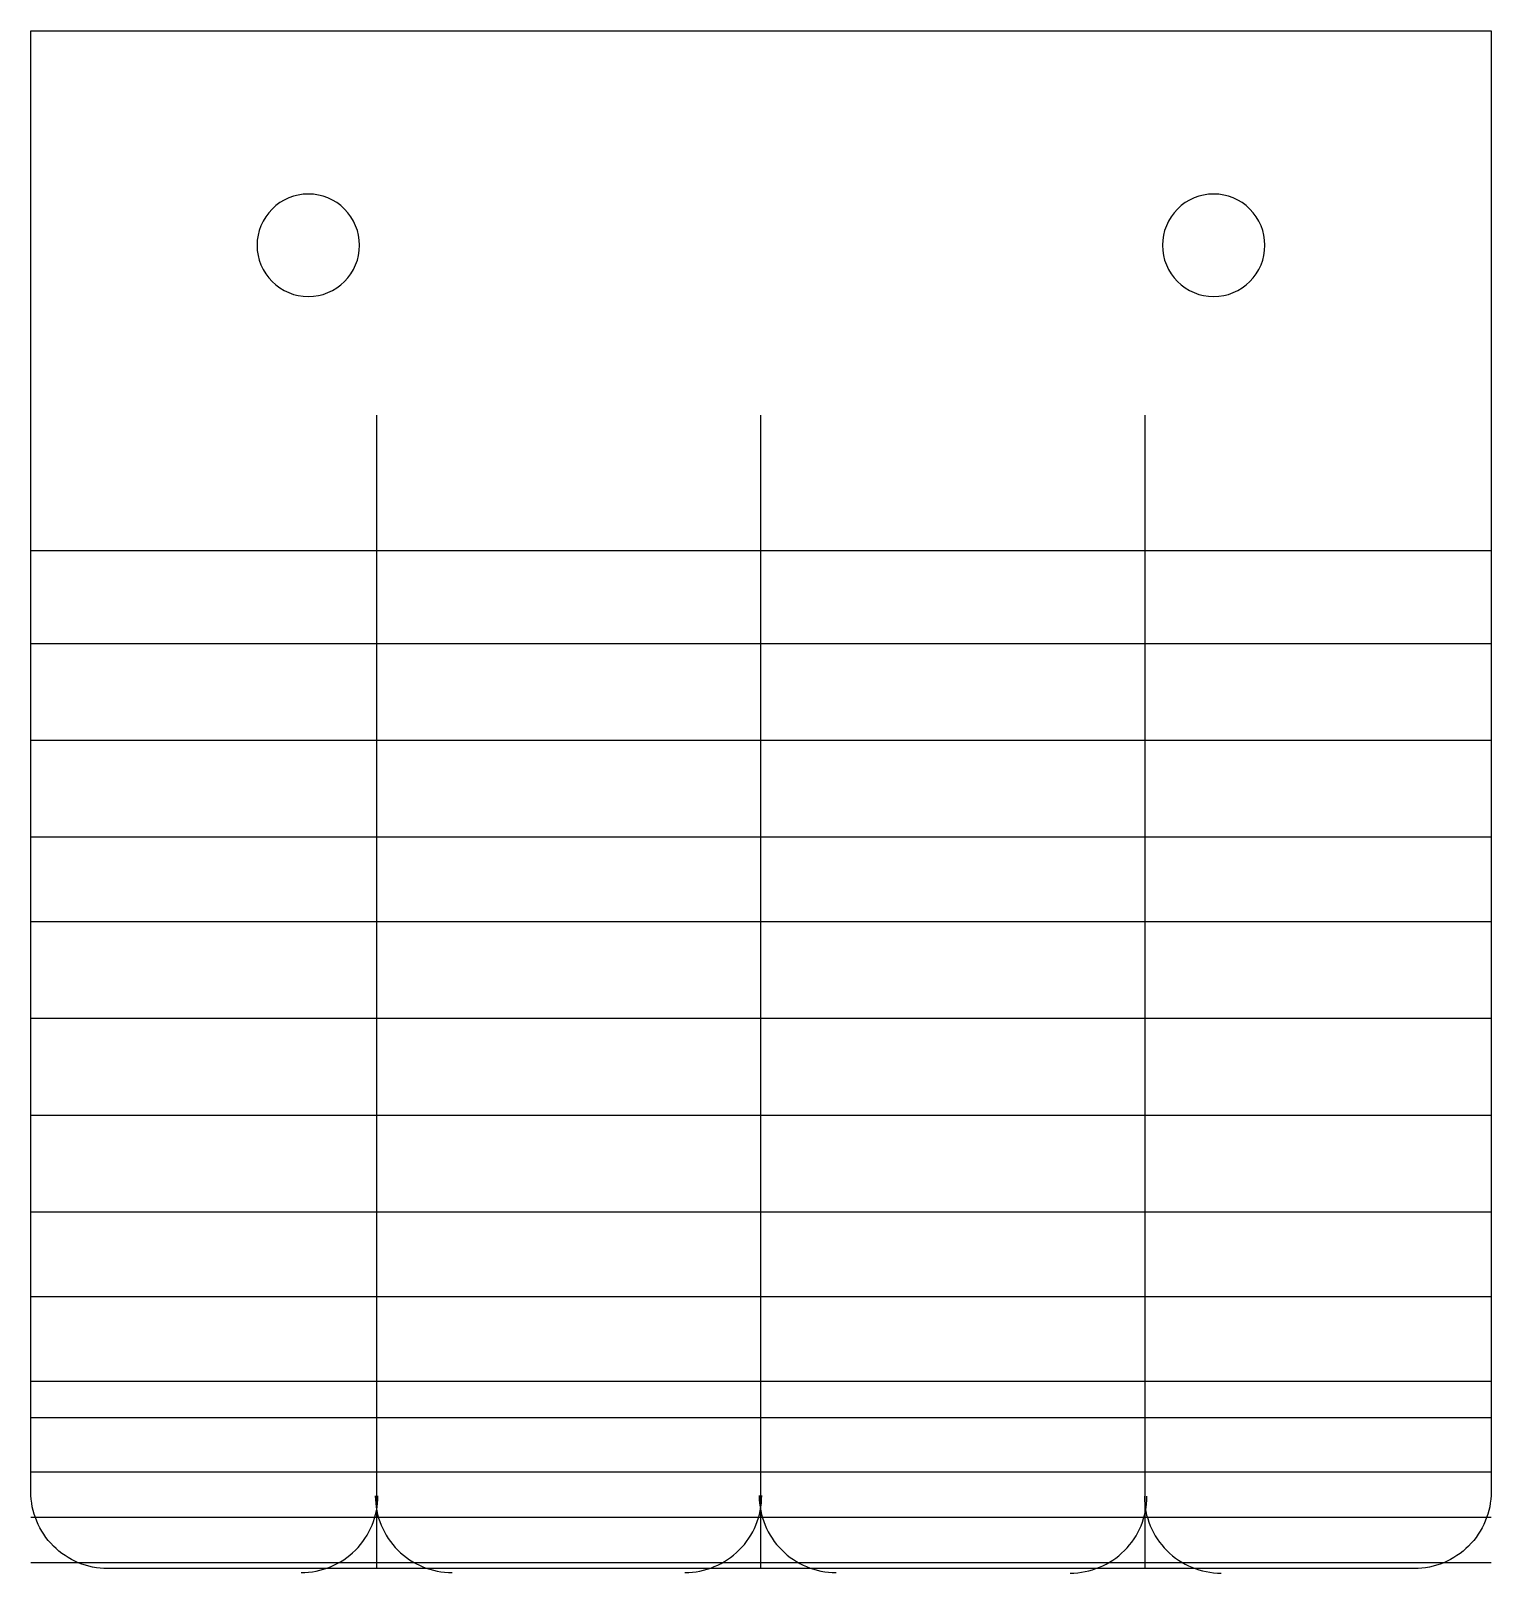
# Model space of a CAD drawing. Extents: x 212.8 to 269.8, y 76.6 to 136.8.
import ezdxf

# ---------------------------------------------------------------- set-up
doc = ezdxf.new("R2010")
doc.units = 0
doc.layers.get('0').update_dxf_attribs({"linetype": 'CONTINUOUS'})

msp = doc.modelspace()

# ---------------------------------------------------------------- linework, layer by layer
for points in [[(269.795, 136.774), (269.795, 79.774, -0.414214), (266.795, 76.774), (215.795, 76.774, -0.414214), (212.795, 79.774), (212.795, 136.774)], [(223.626, 130.406, 0.414214), (221.626, 128.406, 0.414214), (223.626, 126.406, 0.414214), (225.626, 128.406, 0.414214)], [(258.964, 130.406, 0.414214), (256.964, 128.406, 0.414214), (258.964, 126.406, 0.414214), (260.964, 128.406, 0.414214)]]:
    msp.add_lwpolyline(points, format="xyb", close=True)
for points in [[(226.295, 76.774), (226.295, 121.774)], [(241.295, 76.774), (241.295, 121.774)], [(256.295, 76.774), (256.295, 121.774)], [(212.795, 116.492), (269.795, 116.492)], [(212.795, 112.872), (269.795, 112.872)], [(212.795, 109.097), (269.795, 109.097)], [(212.795, 105.322), (269.795, 105.322)], [(212.795, 102.019), (269.795, 102.019)], [(212.795, 98.245), (269.795, 98.245)], [(212.795, 94.47), (269.795, 94.47)], [(212.795, 90.695), (269.795, 90.695)], [(212.795, 87.392), (269.795, 87.392)], [(212.795, 84.089), (269.795, 84.089)], [(212.795, 82.673), (269.795, 82.673)], [(212.795, 80.55), (269.795, 80.55)], [(212.795, 78.78), (269.795, 78.78)], [(212.795, 77.011), (269.795, 77.011)]]:
    msp.add_lwpolyline(points)
for points in [[(223.342, 76.615, 0.414214), (226.342, 79.615)], [(226.241, 79.615, 0.414214), (229.241, 76.615)], [(238.324, 76.619, 0.414214), (241.324, 79.619)], [(241.224, 79.619, 0.414214), (244.224, 76.619)], [(253.359, 76.594, 0.414214), (256.359, 79.594)], [(256.258, 79.594, 0.414214), (259.258, 76.594)]]:
    msp.add_lwpolyline(points, format="xyb")

doc.saveas('drawing.dxf')
